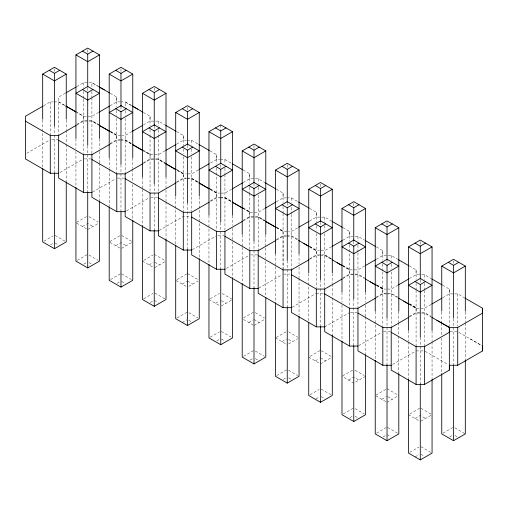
<?xml version="1.0" encoding="UTF-8"?>
<svg xmlns="http://www.w3.org/2000/svg" width="508" height="508" viewBox="0 0 508 508"><rect width="100%" height="100%" fill="white"/><g stroke="black" fill="none" stroke-linecap="round" stroke-linejoin="round"><path stroke-width="0.38" stroke-dasharray="2.54 1.91" d="M43.555 105.791L50.279 101.911L53.321 101.911M65.38 93.193L58.655 97.072L58.655 134.868M76.81 86.595L83.534 82.709L91.91 82.709L98.635 86.595M26.746 153.295L49.606 140.094M76.81 124.39L83.534 120.51L91.91 120.51L98.635 124.39M76.81 124.993L83.534 121.114L91.91 121.114L98.635 124.993L91.91 121.114M98.635 112.395L91.91 116.275L83.534 116.275L76.81 112.395L83.534 116.275L83.534 121.114M110.065 105.791L116.789 101.911L119.831 101.911M60.001 172.491L82.861 159.296M110.065 143.586L116.789 139.706L119.831 139.706M110.065 144.196L116.789 140.31L119.837 140.31M131.889 131.591L125.165 135.471L122.117 135.471M143.32 124.993L150.044 121.114L158.42 121.114L165.144 124.993M92.583 192.081L115.443 178.886M143.32 162.789L150.044 158.909L158.42 158.909L165.144 162.789M143.32 163.392L150.044 159.512L158.42 159.512L165.144 163.392L158.42 159.512M165.144 150.793L158.42 154.673L150.044 154.673L143.32 150.793L150.044 154.673M176.574 144.196L183.299 140.31L186.347 140.31M43.993 241.148L53.156 235.858M76.594 222.326L87.719 215.906M50.54 244.932L54.464 242.665M82.487 226.485L87.719 223.463L92.958 226.485M87.719 229.508L99.504 222.707M126.511 210.89L149.371 197.695M176.574 181.991L183.299 178.105L186.347 178.105M176.574 182.594L183.299 178.708L186.347 178.708M198.399 169.989L191.681 173.876L187.109 173.876M210.502 163.005L216.554 159.512L219.602 159.512M77.248 260.35L87.719 254.305M109.849 241.529L120.974 235.102M83.795 264.128L87.719 261.861M115.741 245.688L120.974 242.665L126.213 245.688M121.634 248.329L132.759 241.91M159.093 230.48L183.299 216.51L190.157 216.51M210.502 200.8L216.554 197.307L219.602 197.307M210.502 201.403L216.554 197.91L219.602 197.91M231.654 189.192L224.936 193.072L220.364 193.072M243.084 182.594L249.809 178.714L258.191 178.714L264.909 182.594M110.503 279.552L120.32 273.882M143.758 260.35L152.921 255.06M117.05 283.331L120.32 281.438M148.996 264.884L152.921 262.617M154.889 267.532L165.36 261.487M192.348 249.682L215.881 236.093M243.084 220.389L249.809 216.51L258.191 216.51L264.909 220.389M243.084 220.993L249.809 217.113L258.191 217.113L264.909 220.993M264.916 208.394L258.191 212.274L249.809 212.274L243.084 208.394M276.339 201.79L283.064 197.91L286.112 197.91M143.758 298.748L152.927 293.459M186.836 273.882L175.704 280.308L186.836 286.734M150.304 302.533L152.927 301.015M182.251 284.086L186.836 281.438M188.798 286.353L197.961 281.064M226.276 268.491L249.136 255.295M276.339 239.592L283.064 235.706L286.112 235.706M276.346 240.195L283.064 236.309L286.112 236.309M297.498 227.978L291.446 231.477L288.398 231.477M309.601 220.993L316.319 217.113L320.891 217.113M177.013 317.951L186.836 312.28M210.268 298.748L219.437 293.459M182.251 322.485L186.836 319.843M215.506 303.289L219.437 301.022M221.399 305.93L232.531 299.504L221.399 293.084M258.864 288.08L281.724 274.885M309.601 258.788L316.319 254.908L320.891 254.908M309.601 259.391L316.319 255.511L319.367 255.511M331.426 246.793L324.701 250.673L320.129 250.673M342.856 240.195L349.58 236.309L357.956 236.309L364.68 240.195M210.268 337.153L219.437 331.857M243.523 317.951L254 311.906M216.814 340.931L219.437 339.42M248.761 322.485L253.346 319.843M254 325.507L264.471 319.462M292.119 307.283L315.652 293.694M342.856 277.99L349.58 274.104L357.956 274.11L364.68 277.99M342.856 278.594L349.58 274.714L357.956 274.714L364.68 278.594M364.68 265.989L357.956 269.875L349.58 269.875L343.027 266.097M376.111 259.391L382.835 255.511L387.401 255.511M243.529 356.349L253.346 350.679M276.123 337.528L287.255 331.102M250.069 360.128L253.346 358.242M282.016 341.687L286.601 339.039M288.563 343.954L297.732 338.665M324.701 326.866L348.907 312.896M376.111 297.186L382.835 293.306L387.401 293.306M376.111 297.79L382.835 293.91L385.883 293.91M397.935 285.191L391.211 289.071L386.639 289.071M409.365 278.594L416.09 274.714L424.466 274.714L431.19 278.594M276.784 375.552L286.601 369.881M310.039 356.349L320.51 350.304M283.331 379.33L286.601 377.438M315.271 360.89L319.202 358.616M320.51 363.912L332.296 357.105M358.629 345.681L381.489 332.486M409.365 316.389L416.09 312.509L424.466 312.509L431.19 316.389M409.365 316.992L416.09 313.112L424.466 313.112L431.19 316.992M431.19 304.394L424.466 308.273L416.09 308.273L409.543 304.495M442.62 297.796L449.345 293.91L453.917 293.91M310.039 394.748L319.202 389.458M342.64 375.926L353.111 369.881M315.932 398.907L319.202 397.021M348.532 380.086L353.765 377.063L359.004 380.086M365.55 376.307L353.765 383.108L341.986 376.307M392.557 364.49L415.417 351.295M343.294 413.95L353.111 408.28M375.895 395.129L386.366 389.084M349.841 417.728L353.111 415.842M381.787 399.288L386.366 396.64M387.02 402.311L398.805 395.51M376.549 433.153L386.366 427.482M409.804 413.95L420.281 407.905M383.095 436.931L386.366 435.038M415.042 418.484L420.281 415.461L425.514 418.484M420.935 421.132L432.06 414.706M409.804 452.349L418.967 447.059M443.059 433.153L452.882 427.482M415.042 456.889L418.967 454.616M449.605 436.931L452.882 435.038M54.083 101.911L58.655 101.911L65.38 105.791L58.655 101.911M120.593 101.911L125.165 101.911L131.216 105.404M110.236 131.693L116.783 135.477L121.355 135.471M51.797 139.706L57.893 139.706M120.593 139.706L125.165 139.706L131.889 143.593M120.599 140.31L125.165 140.31L131.216 143.802M187.109 140.31L191.675 140.31L198.399 144.196M84.296 158.909L91.148 158.909M220.364 159.512L224.936 159.512L231.654 163.392M183.299 173.876L176.574 169.989L183.299 173.876L186.347 173.876M117.551 178.105L124.403 178.105M187.109 178.105L191.675 178.105L198.399 181.991M187.109 178.708L191.681 178.714L198.399 182.594L191.681 178.714M210.007 189.294L216.554 193.072L219.602 193.072M150.806 197.307L157.658 197.307M220.364 197.307L224.936 197.307L231.654 201.187M220.364 197.91L224.936 197.91L231.654 201.79L224.936 197.91M286.874 197.91L291.446 197.91L297.993 201.695M321.653 217.113L324.701 217.113L331.426 220.993M276.517 227.698L283.064 231.477L287.636 231.477M218.078 235.706L224.174 235.706M286.874 235.706L291.446 235.706L297.993 239.49M286.874 236.309L291.446 236.309L297.993 240.094M309.772 246.894L316.319 250.673L319.367 250.673M250.571 254.908L257.429 254.908M321.653 254.908L324.701 254.908L331.426 258.788M320.129 255.511L324.701 255.511L331.426 259.391M388.163 255.511L391.211 255.511L397.758 259.29M283.826 274.104L289.922 274.104M376.282 285.293L382.829 289.077L385.877 289.071M388.163 293.306L391.211 293.306L397.935 297.193M316.319 293.306L323.939 293.306M386.645 293.91L391.211 293.91L397.758 297.694M454.679 293.91L457.721 293.91L464.445 297.796M350.342 312.509L357.194 312.509M383.597 331.705L390.449 331.705M450.107 331.705L457.721 331.705L481.254 345.294M416.09 350.907L423.704 350.907M110.236 93.294L116.783 97.072L116.789 101.911M143.32 112.395L150.038 116.275L150.044 121.114M176.574 131.591L183.299 135.477L183.299 140.31M210.007 150.895L216.554 154.673L216.554 159.512M243.084 169.996L249.809 173.876L249.809 178.714M276.339 189.192L283.064 193.078L283.064 197.91M309.594 208.394L316.319 212.274L316.319 217.113M342.849 227.59L349.574 231.477L349.58 236.309M376.282 246.894L382.829 250.673L382.835 255.511M409.365 265.995L416.084 269.875L416.09 274.714M442.62 285.191L449.339 289.077L449.345 293.91M98.457 86.493L91.91 82.709L91.91 87.433M131.712 105.689L125.165 101.911L125.165 106.636M324.701 254.908L331.248 258.686M376.777 284.975L382.829 288.474L382.835 293.91M409.365 303.79L416.084 307.67L416.09 313.112M110.236 131.089L116.783 134.874L116.789 140.31M143.32 150.19L150.038 154.07L150.044 159.512M176.574 169.386L183.299 173.272L183.299 178.708M210.007 188.69L216.554 192.469L216.554 197.91M243.084 207.791L249.809 211.671L249.809 217.113M276.339 226.987L283.064 230.873L283.064 268.592M309.594 246.19L316.319 250.069L316.319 255.511M342.849 265.392L349.574 269.272L349.58 274.714M376.282 284.69L382.829 288.474M409.537 303.892L416.084 307.67M470.16 338.887L482.6 346.069M110.738 131.978L116.789 135.471M210.502 189.579L216.554 193.072M243.084 208.394L249.809 212.274M276.339 227.59L283.064 231.477M309.601 246.793L316.319 250.673M342.856 265.989L349.574 269.875M376.784 285.579L382.829 289.077M409.365 304.394L416.084 308.273M125.165 140.31L131.712 144.094M258.191 217.113L264.738 220.891M425.139 351.295L448.031 364.515M89.033 216.662L98.196 221.952M121.634 235.483L132.105 241.529M154.235 254.305L165.36 260.731M187.49 273.501L197.961 279.552M255.308 312.661L264.471 317.951M288.563 331.857L297.732 337.153M321.164 350.679L331.641 356.73M355.073 370.262L364.242 375.552M387.02 388.703L398.151 395.129M420.935 408.28L431.406 414.331M454.844 427.857L465.315 433.908M154.889 262.242L159.468 264.884M187.49 281.064L192.722 284.086M221.399 300.641L225.984 303.289M254 319.462L259.239 322.485M288.563 339.42L292.494 341.687M320.51 357.861L325.749 360.89M387.68 396.64L392.259 399.288M454.844 435.42L458.768 437.686M76.594 223.082L87.065 229.133M109.849 242.284L120.32 248.329M142.45 261.106L152.921 267.157M208.959 299.504L219.437 305.556M243.523 319.462L253.346 325.133M275.469 337.909L287.255 344.71M308.731 357.105L319.202 363.156M375.895 395.884L386.366 401.93M408.495 414.706L420.281 421.513M55.118 235.483L64.941 241.148M89.033 255.06L98.196 260.35M121.634 273.882L131.451 279.552M154.889 293.084L164.706 298.748M188.798 312.661L197.961 317.951M221.399 331.483L231.216 337.153M255.308 351.06L264.478 356.349M288.563 370.262L297.732 375.552M321.164 389.084L331.641 395.129M355.079 408.661L364.242 413.95M387.68 427.482L397.497 433.153M420.935 446.684L430.752 452.349M55.118 243.04L58.395 244.932M89.033 262.617L91.65 264.128M121.634 281.438L124.904 283.331M154.235 300.26L158.159 302.533M188.798 320.218L192.729 322.485M221.399 339.039L224.669 340.931M255.308 358.616L257.931 360.128M288.563 377.819L291.186 379.33M321.164 396.64L325.095 398.907M355.079 416.217L357.695 417.728M387.026 434.664L390.95 436.931M420.935 454.241L424.205 456.133M465.315 312.007L465.315 322.294M465.315 323.088L465.315 360.293M457.721 293.91L457.721 326.193M453.536 260.871L453.536 263.246M453.536 318.656L453.536 363.925M449.339 289.077L449.339 326.873M441.75 312.007L441.75 322.294M441.75 323.088L441.75 334.962M441.75 338.125L441.75 373.748M432.06 330.803L432.06 341.09M432.06 341.884L432.06 378.701M424.466 274.714L424.466 279.438M424.466 283.375L424.466 289.674M424.466 290.462L424.466 346.069M420.281 241.675L420.281 244.837M420.281 279.667L420.281 283.242M420.281 337.452L420.281 383.921M416.084 269.875L416.09 279.438M416.084 283.261L416.09 289.674M416.09 290.462L416.084 346.069M408.495 330.803L408.495 341.09M408.495 341.884L408.495 378.701M398.805 311.601L398.805 322.294M398.805 322.682L398.805 335.35M398.805 336.137L398.805 373.748M391.211 255.511L391.211 260.236M391.211 264.173L391.211 268.897M391.211 272.047L391.211 326.873M387.02 222.472L387.02 226.428M387.026 260.083L387.02 264.427M387.02 318.402L387.02 364.166M382.829 250.673L382.835 260.236M382.829 264.058L382.829 271.145M382.829 271.932L382.835 326.873M375.241 311.601L375.241 359.499M365.55 292.398L365.55 302.304M365.55 305.067L365.55 316.554M365.55 316.941L365.55 353.759M357.956 236.309L357.956 241.033M357.956 244.97L357.956 252.057M357.956 252.851L357.956 307.67M353.765 203.276L353.765 206.439M353.765 241.268L353.765 244.837M353.765 298.818L353.765 345.116M349.574 231.477L349.58 241.033M349.574 244.862L349.574 307.67M341.986 292.398L341.986 302.304M341.986 305.067L341.986 340.684M332.296 273.602L332.296 283.489M332.296 283.896L332.296 297.351M332.296 298.145L332.296 334.943M324.701 217.113L324.701 222.625M324.701 225.774L324.701 230.499M324.701 233.648L324.701 288.468M320.51 184.074L320.51 187.242M320.51 222.066L320.51 225.641M320.51 279.851L320.51 325.914M316.319 212.274L316.319 222.625M316.319 225.774L316.319 230.499M316.319 233.534L316.319 287.795M308.731 273.602L308.731 321.488M299.041 253.613L299.041 264.293M299.041 267.068L299.041 277.749M299.041 278.149L299.041 315.354M291.446 197.91L291.446 202.635M291.446 207.359L291.446 213.658M291.446 214.446L291.446 269.272M287.255 164.871L287.255 167.246M287.255 202.87L287.255 206.439M287.255 260.655L287.255 306.972M283.064 193.078L283.064 202.635M283.064 206.464L283.064 212.871M283.064 213.658L283.064 269.272M275.469 253.613L275.469 265.875M275.469 266.668L275.469 301.898M265.786 234.798L265.786 258.547M265.786 261.328L265.786 296.545M258.191 178.714L258.191 183.439M258.191 187.376L258.191 192.1M258.191 195.25L258.191 250.069M254 145.675L254 148.838M254 183.82L254 187.63M254 241.605L254 287.922M249.809 173.876L249.809 183.439M249.809 187.261L249.809 192.773M249.809 193.561L249.809 250.069M242.214 234.798L242.214 247.079M242.214 247.466L242.214 282.696M232.531 215.602L232.531 225.501M232.531 228.263L232.531 241.332M232.531 241.719L232.531 277.749M224.936 159.512L224.936 164.236M224.936 168.173L224.936 173.685M224.936 174.473L224.936 230.194M220.745 124.892L220.745 129.642M220.745 164.871L220.745 167.786M220.745 222.656L220.745 268.313M216.554 154.673L216.554 164.122M216.554 168.059L216.554 230.873M208.959 215.602L208.959 263.887M199.269 196.806L199.269 258.14M191.675 140.31L191.675 145.034M191.675 148.971L191.675 153.695M191.675 156.845L191.681 211.671M187.49 107.271L187.49 110.439M187.49 145.269L187.49 148.838M187.49 202.819L187.49 249.117M183.299 135.477L183.299 145.713M183.299 148.863L183.299 153.695M183.299 156.737L183.299 211.671M175.704 196.806L175.704 244.685M166.014 176.816L166.014 201.352M166.014 202.146L166.014 238.944M158.42 121.114L158.42 125.838M158.42 129.775L158.42 134.499M158.42 135.287L158.42 192.469M154.235 88.075L154.235 90.449M154.235 126.067L154.235 129.642M154.235 183.852L154.235 230.168M150.038 116.275L150.044 125.838M150.038 129.661L150.044 134.499M150.044 135.287L150.044 191.795M142.45 176.816L142.45 189.071M142.45 189.478L142.45 225.101M132.759 158.001L132.759 168.288M132.759 169.081L132.759 181.75M132.759 184.525L132.759 219.742M125.165 110.573L125.165 115.297M125.165 118.447L125.165 173.272M120.974 68.872L120.974 72.041M120.98 106.483L120.974 110.827M120.974 164.802L120.98 211.118M116.783 97.072L116.789 106.636M116.783 110.458L116.789 115.297M116.783 118.332L116.783 173.272M109.195 158.001L109.195 168.288M109.195 169.081L109.195 205.899M99.504 138.798L99.504 148.704M99.504 151.467L99.504 162.954M99.504 163.341L99.504 200.946M91.91 91.37L91.91 96.888M91.91 97.676L91.91 154.07M87.719 49.676L87.719 52.838M87.719 88.075L87.719 90.983M87.719 145.859L87.719 191.516M83.534 82.709L83.534 87.433M83.534 91.37L83.534 98.457M83.534 99.244L83.534 153.397M75.94 138.798L75.94 148.704M75.94 151.467L75.94 186.696M66.25 120.002L66.25 129.502M66.25 130.296L66.25 143.751M66.25 144.545L66.25 180.956M54.464 68.872L54.464 72.041M54.464 126.016L54.464 171.926M50.279 101.911L50.279 134.982M42.685 120.002L42.685 167.5"/><path stroke-width="0.76" d="M42.685 119.215L42.685 74.092L54.464 67.291L66.25 74.092L66.25 119.215M75.94 138.411L75.94 54.896L87.719 48.089L99.504 54.896L99.504 138.411M49.232 70.314L54.464 73.336L59.703 70.314M82.487 51.111L87.719 54.14L92.958 51.111M66.25 74.092L54.464 80.899L42.685 74.092M99.504 54.896L87.719 61.697L75.94 54.896M42.882 106.178L25.4 116.275L25.4 158.909L50.279 173.266L58.655 173.266M66.053 92.805L76.136 86.982M109.195 157.613L109.195 74.092L120.974 67.291L132.759 74.092L132.759 157.613M82.487 89.516L87.719 92.539L92.958 89.516M115.741 70.314L120.974 73.336L126.213 70.314M132.759 74.092L120.974 80.899L109.195 74.092M25.4 121.114L50.279 135.471L58.655 135.471L76.136 125.381M99.308 112.001L109.391 106.178M142.45 176.816L142.45 93.294L154.235 86.487L166.014 93.294L166.014 176.816M115.741 108.712L120.98 111.735L126.213 108.712M148.996 89.516L154.235 92.539L159.468 89.516M166.014 93.294L154.235 100.095L142.45 93.294M58.655 140.31L83.534 154.673L91.91 154.673L109.391 144.583M132.563 131.204L142.646 125.381M175.704 196.012L175.704 112.49L187.49 105.689L199.269 112.49L199.269 196.012M148.996 127.914L154.235 130.937L159.468 127.914M182.251 108.712L187.49 111.735L192.722 108.712M199.269 112.49L187.49 119.297L175.704 112.49M91.91 159.512L116.789 173.876L125.165 173.876L142.646 163.779M165.818 150.406L175.901 144.583M208.959 215.214L208.959 131.693L220.745 124.892L232.531 131.693L232.531 215.214M182.251 147.11L187.49 150.139L192.729 147.11M215.506 127.914L220.745 130.937L225.984 127.914M232.531 131.693L220.745 138.494L208.959 131.693M42.685 168.288L42.685 241.91L54.464 248.71L66.25 241.91L66.25 181.75M125.165 178.708L150.044 193.072L158.42 193.072L175.901 182.982M199.072 169.602L209.156 163.779M242.214 234.41L242.214 150.895L254 144.088L265.786 150.895L265.786 234.41M215.506 166.313L220.745 169.335L225.984 166.313M248.761 147.117L254 150.139L259.239 147.117M265.786 150.895L254 157.696L242.214 150.895M75.94 187.49L75.94 261.106L87.719 267.913L99.504 261.106L99.504 201.333M158.42 197.91L183.299 212.274L191.681 212.274L209.156 202.184M232.327 188.805L242.411 182.982M275.469 253.613L275.469 170.091L287.255 163.29L299.041 170.091L299.041 253.613M248.761 185.515L254 188.538L259.239 185.515M282.016 166.313L287.255 169.335L292.494 166.313M299.041 170.091L287.255 176.898L275.469 170.091M109.195 206.692L109.195 280.308L120.98 287.109L132.759 280.308L132.759 220.148M191.681 217.113L216.554 231.47L224.936 231.47L242.418 221.38M265.582 208.001L275.673 202.184M308.731 272.815L308.731 189.294L320.51 182.493L332.296 189.294L332.296 272.815M282.016 204.711L287.255 207.74L292.494 204.711M315.271 185.515L320.51 188.538L325.749 185.515M332.296 189.294L320.51 196.094L308.731 189.294M142.45 225.489L142.45 299.504L154.235 306.311L166.014 299.504L166.014 239.344M224.936 236.309L249.809 250.673L258.191 250.673L275.673 240.582M298.844 227.203L308.928 221.38M341.986 292.011L341.986 208.496L353.765 201.689L365.55 208.496L365.55 292.011M315.278 223.914L320.51 226.936L325.749 223.914M348.532 204.711L353.765 207.74L359.004 204.711M365.55 208.496L353.765 215.297L341.986 208.496M175.704 245.091L175.704 318.707L187.49 325.507L199.269 318.707L199.269 258.547M258.191 255.511L283.064 269.875L291.446 269.875L308.928 259.779M332.099 246.405L342.182 240.582M375.241 311.214L375.241 227.692L387.02 220.891L398.805 227.692L398.805 311.214M348.532 243.116L353.765 246.139L359.004 243.116M381.787 223.914L387.02 226.936L392.259 223.914M398.805 227.692L387.02 234.499L375.241 227.692M208.959 264.293L208.959 337.909L220.745 344.71L232.531 337.909L232.531 277.749M291.446 274.714L316.319 289.071L324.701 289.071L342.182 278.981M365.354 265.601L375.437 259.779M408.495 330.416L408.495 246.894L420.281 240.087L432.06 246.894L432.06 330.416M381.787 262.312L387.026 265.335L392.259 262.312M415.042 243.116L420.281 246.139L425.514 243.116M432.06 246.894L420.281 253.695L408.495 246.894M242.214 283.489L242.214 357.105L254 363.912L265.786 357.105L265.786 297.332M324.701 293.91L349.58 308.273L357.956 308.273L375.437 298.183M398.609 284.804L408.692 278.981M441.75 311.214L441.75 266.09L453.536 259.29L465.315 266.09L465.315 311.214M415.042 281.515L420.281 284.537L425.514 281.515M448.297 262.312L453.536 265.335L458.768 262.312M465.315 266.09L453.536 272.898L441.75 266.09M275.469 302.692L275.469 376.307L287.255 383.108L299.041 376.307L299.041 316.535M357.956 313.112L382.835 327.476L391.211 327.476L408.692 317.379M431.864 304.006L441.947 298.183M308.731 322.275L308.731 395.51L320.51 402.311L332.296 395.51L332.296 335.35M391.211 332.308L416.09 346.672L424.466 346.672L449.345 332.308L449.345 327.476L431.864 317.379M436.905 320.294L449.345 327.476L457.721 327.476L482.6 313.112L482.6 308.273L464.922 298.069M341.986 341.09L341.986 414.706L353.765 421.513L365.55 414.706L365.55 354.546M391.211 327.476L391.211 370.11L416.09 384.467L424.466 384.467L449.345 370.11L449.345 327.476M449.345 370.11L449.345 365.271L457.721 365.271L482.6 350.907L482.6 308.273M375.241 360.293L375.241 433.908L387.026 440.709L398.805 433.908L398.805 373.748M408.495 379.489L408.495 453.104L420.281 459.911L432.06 453.104L432.06 379.489M441.75 373.748L441.75 433.908L453.536 440.709L465.315 433.908L465.315 360.293M58.655 135.471L58.655 178.105L83.534 192.469L91.91 192.469M91.91 154.673L91.91 197.307L116.789 211.671L125.165 211.671M125.165 173.876L125.165 216.51L150.044 230.867L158.42 230.867M158.42 193.072L158.42 235.706L183.299 250.069L191.681 250.069M191.681 212.274L191.681 254.908L216.554 269.272L224.936 269.272M224.936 231.47L224.936 274.104L249.809 288.468L258.191 288.468M258.191 250.673L258.191 293.306L283.064 307.67L291.446 307.67M291.446 269.875L291.446 312.509L316.319 326.866L324.701 326.866M324.701 289.071L324.701 331.705L349.58 346.069L357.956 346.069M357.956 308.273L357.956 350.907L382.835 365.271L391.211 365.271M99.308 86.982L109.582 92.92M132.563 106.185L142.646 112.008M165.621 125.273L176.092 131.318M198.876 144.469L209.353 150.52M232.131 163.671L242.608 169.716M265.386 182.867L275.863 188.919M298.647 202.07L309.118 208.115M331.902 221.272L342.373 227.317M365.354 240.582L375.628 246.52M398.412 259.671L408.883 265.716M431.864 278.981L442.138 284.918M99.111 86.868L104.343 89.897M132.366 106.07L137.605 109.093M66.053 106.178L76.136 112.001L65.856 106.07M99.308 125.381L109.391 131.204M132.563 144.583L142.646 150.406L132.366 144.469M165.818 163.779L175.901 169.602M199.072 182.982L209.156 188.805M232.327 202.184L242.411 208.001M265.582 221.38L275.666 227.203M298.647 240.468L308.928 246.405M331.902 259.671L342.182 265.601M365.354 278.981L375.437 284.804M398.412 298.069L408.692 304.006M99.111 125.266L109.582 131.318M165.621 163.671L176.098 169.716M198.876 182.867L209.353 188.919M232.131 202.07L242.608 208.115M265.392 221.272L275.863 227.317M303.879 243.491L309.118 246.52M337.134 262.693L342.373 265.716M370.395 281.896L375.628 284.918M403.65 301.092L408.883 304.114M482.6 346.069L482.6 350.907M457.721 327.476L457.721 365.271M453.536 265.335L453.536 318.014M453.536 364.719L453.536 440.709M424.466 346.672L424.466 384.467M420.281 246.139L420.281 279.025M420.281 284.537L420.281 337.217M420.281 383.921L420.281 459.911M416.09 346.672L416.09 384.467M387.02 226.936L387.02 259.829M387.026 265.335L387.026 318.014M387.026 364.719L387.026 440.709M382.835 327.476L382.835 365.271M353.765 207.74L353.765 240.627M353.765 246.139L353.765 298.818M353.765 345.516L353.765 421.507M349.58 308.273L349.58 346.069M320.51 188.538L320.51 221.424M320.51 226.936L320.51 279.616M320.51 326.32L320.51 402.311M316.319 289.071L316.319 326.866M287.255 169.335L287.255 202.228M287.255 207.74L287.255 260.413M287.255 307.911L287.255 383.108M283.064 269.875L283.064 307.67M254 150.139L254 183.026M254 188.538L254 241.217M254 287.922L254 363.912M249.809 250.673L249.809 288.468M220.745 130.937L220.745 163.83M220.745 169.335L220.745 222.015M220.745 268.719L220.745 344.71M216.554 231.47L216.554 269.272M187.49 111.735L187.49 144.628M187.49 150.139L187.49 202.819M187.49 249.517L187.49 325.507M183.299 212.274L183.299 250.069M154.235 92.539L154.235 125.425M154.235 130.937L154.235 183.617M154.235 230.321L154.235 306.311M150.044 193.072L150.044 230.867M120.974 73.336L120.974 106.229M120.98 111.735L120.98 164.414M120.98 211.912L120.98 287.109M116.789 173.876L116.789 211.671M87.719 54.14L87.719 87.027M87.719 92.539L87.719 145.218M87.719 191.916L87.719 267.913M83.534 154.673L83.534 192.469M54.464 73.336L54.464 126.016M54.464 172.72L54.464 248.71M50.279 135.471L50.279 173.266M87.719 86.487L75.94 93.294L87.719 100.095L99.504 93.294L87.719 86.487M120.98 105.689L109.195 112.49L120.98 119.297L132.759 112.49L120.98 105.689M154.235 124.892L142.45 131.693L154.235 138.494L166.014 131.693L154.235 124.892M187.49 144.088L175.704 150.895L187.49 157.696L199.269 150.895L187.49 144.088M220.745 163.29L208.959 170.091L220.745 176.898L232.531 170.091L220.745 163.29M254 182.493L242.214 189.294L254 196.094L265.786 189.294L254 182.493M287.255 201.689L275.469 208.496L287.255 215.297L299.041 208.496L287.255 201.689M320.51 220.891L308.731 227.692L320.51 234.499L332.296 227.692L320.51 220.891M353.765 240.087L341.986 246.894L353.765 253.695L365.55 246.894L353.765 240.087M387.026 259.29L375.241 266.09L387.026 272.898L398.805 266.09L387.026 259.29M420.281 278.492L408.495 285.293L420.281 292.094L432.06 285.293L420.281 278.492"/></g></svg>
